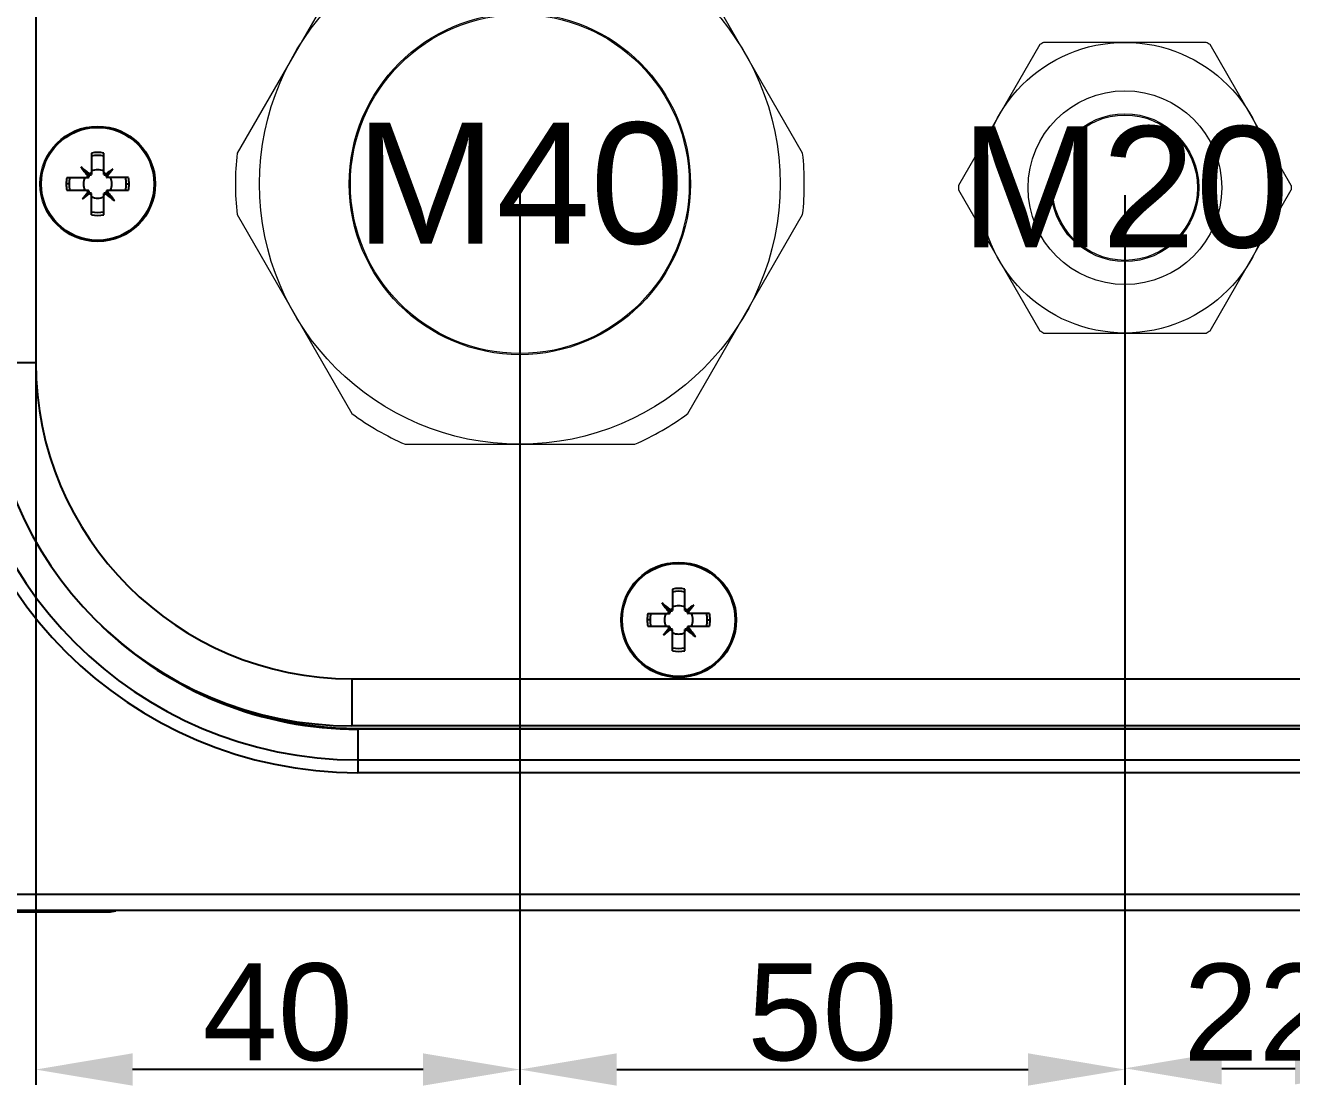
# Model space of a CAD drawing. Header units: millimetres. Extents: x 46697 to 52144, y 25488 to 34806.
# Drawn here: x 49496.5 to 49601.2, y 30669.7 to 30757.3 of the extents above; entities that cross this region are included whole.
import ezdxf

# ---------------------------------------------------------------- set-up
doc = ezdxf.new("R2010")
doc.units = ezdxf.units.MM
doc.layers.add('000-KOTIRANJE', color=254, linetype='Continuous', lineweight=5)
doc.layers.add('000-PI-Oprema', color=30, linetype='Continuous', lineweight=5)
doc.layers.add('000-PI-NO PLOT', color=6, linetype='Continuous', lineweight=5, plot=False)
doc.layers.add('000-PI-ORMAR', color=51, linetype='Continuous')
doc.layers.add('000-PI_TEXT_FRANC', color=7, linetype='Continuous')
doc.styles.get("Standard").update_dxf_attribs({"font": 'arial.ttf'})
doc.dimstyles.new('ISO-25-lb', dxfattribs={"dimtxt": 8, "dimasz": 8, "dimexe": 1.25, "dimexo": 0.625, "dimtad": 1, "dimdec": 1, "dimtxsty": 'Standard', "dimcen": 5, "dimadec": 0, "dimazin": 0, "dimtfac": 1, "dimtdec": 1, "dimtmove": 0, "dimatfit": 3, "dimfxl": 1, "dimarcsym": 0})

# ---------------------------------------------------------------- blocks, each defined once
blk = doc.blocks.new('NSYCRN325150_bottom')
at = {"layer": '000-PI-ORMAR'}
for p, q in [((49582.1, 30811.47), (49582.1, 30781.97)), ((49586.71, 30799.27), (49586.71, 30797.5)), ((49587.74, 30797.5), (49587.74, 30799.27)), ((49586.49, 30797.45), (49585.83, 30798.11)), ((49586.4, 30797.37), (49586.26, 30797.24)), ((49586.4, 30797.54), (49586.4, 30797.38)), ((49586.4, 30797.54), (49586.56, 30797.54)), ((49586.4, 30797.38), (49586.4, 30797.37)), ((49586.4, 30797.37), (49586.49, 30797.28)), ((49586.44, 30797.24), (49586.49, 30797.28)), ((49586.49, 30797.45), (49586.49, 30797.28)), ((49586.66, 30797.45), (49586.49, 30797.45)), ((49586.57, 30797.54), (49586.56, 30797.54)), ((49586.71, 30797.68), (49586.57, 30797.54)), ((49586.57, 30797.54), (49586.66, 30797.45)), ((49586.66, 30797.45), (49586.71, 30797.5)), ((49587.87, 30797.54), (49587.74, 30797.68)), ((49587.74, 30797.5), (49587.78, 30797.45)), ((49587.87, 30797.54), (49587.78, 30797.45)), ((49587.95, 30797.45), (49587.78, 30797.45)), ((49587.93, 30797.54), (49587.87, 30797.54)), ((49588.04, 30797.54), (49587.93, 30797.54)), ((49587.95, 30797.45), (49588.47, 30797.97)), ((49587.95, 30797.28), (49587.95, 30797.45)), ((49588.04, 30797.37), (49587.95, 30797.28)), ((49587.95, 30797.28), (49588, 30797.24)), ((49588.04, 30797.54), (49588.04, 30797.43)), ((49588.04, 30797.37), (49588.04, 30797.43)), ((49588.18, 30797.24), (49588.04, 30797.37)), ((49584.86, 30796.72), (49584.61, 30796.72)), ((49584.67, 30797.24), (49586.44, 30797.24)), ((49584.67, 30796.21), (49586.44, 30796.21)), ((49586.26, 30796.21), (49586.4, 30796.07)), ((49586.49, 30796.16), (49586.44, 30796.21)), ((49588, 30796.21), (49587.95, 30796.16)), ((49589.77, 30797.24), (49588, 30797.24)), ((49588, 30796.21), (49589.77, 30796.21)), ((49588.04, 30796.07), (49588.18, 30796.21)), ((49589.58, 30796.72), (49589.83, 30796.72)), ((49586.49, 30795.99), (49585.98, 30795.48)), ((49586.4, 30796.07), (49586.49, 30796.16)), ((49586.4, 30796.01), (49586.4, 30796.07)), ((49586.4, 30795.9), (49586.4, 30796.01)), ((49586.4, 30795.9), (49586.51, 30795.9)), ((49586.49, 30796.16), (49586.49, 30795.99)), ((49586.49, 30795.99), (49586.66, 30795.99)), ((49586.57, 30795.9), (49586.51, 30795.9)), ((49586.57, 30795.9), (49586.66, 30795.99)), ((49586.57, 30795.9), (49586.71, 30795.76)), ((49586.71, 30795.94), (49586.66, 30795.99)), ((49586.71, 30794.17), (49586.71, 30795.94)), ((49587.78, 30795.99), (49587.74, 30795.94)), ((49587.74, 30794.17), (49587.74, 30795.94)), ((49587.74, 30795.76), (49587.87, 30795.9)), ((49587.87, 30795.9), (49587.78, 30795.99)), ((49587.78, 30795.99), (49587.95, 30795.99)), ((49587.88, 30795.9), (49587.87, 30795.9)), ((49588.04, 30795.9), (49587.88, 30795.9)), ((49587.95, 30795.99), (49587.95, 30796.16)), ((49588.04, 30796.07), (49587.95, 30796.16)), ((49588.61, 30795.33), (49587.95, 30795.99)), ((49588.04, 30796.07), (49588.04, 30796.06)), ((49588.04, 30796.06), (49588.04, 30795.9)), ((49578.22, 30781.97), (49582.1, 30781.97)), ((49634.71, 30763.27), (49634.71, 30761.5)), ((49635.74, 30761.5), (49635.74, 30763.27)), ((49634.49, 30761.45), (49633.83, 30762.11)), ((49634.71, 30761.68), (49634.57, 30761.54)), ((49635.87, 30761.54), (49635.74, 30761.68)), ((49635.95, 30761.45), (49636.47, 30761.97)), ((49632.86, 30760.72), (49632.61, 30760.72)), ((49632.67, 30761.24), (49634.44, 30761.24)), ((49634.4, 30761.37), (49634.26, 30761.24)), ((49634.4, 30761.54), (49634.56, 30761.54)), ((49634.4, 30761.54), (49634.4, 30761.38)), ((49634.4, 30761.38), (49634.4, 30761.37)), ((49634.4, 30761.37), (49634.49, 30761.28)), ((49634.44, 30761.24), (49634.49, 30761.28)), ((49634.66, 30761.45), (49634.49, 30761.45)), ((49634.49, 30761.45), (49634.49, 30761.28)), ((49634.57, 30761.54), (49634.56, 30761.54)), ((49634.57, 30761.54), (49634.66, 30761.45)), ((49634.66, 30761.45), (49634.71, 30761.5)), ((49635.74, 30761.5), (49635.78, 30761.45)), ((49635.87, 30761.54), (49635.78, 30761.45)), ((49635.95, 30761.45), (49635.78, 30761.45)), ((49635.93, 30761.54), (49635.87, 30761.54)), ((49636.04, 30761.54), (49635.93, 30761.54)), ((49635.95, 30761.28), (49635.95, 30761.45)), ((49636.04, 30761.37), (49635.95, 30761.28)), ((49635.95, 30761.28), (49636, 30761.24)), ((49637.77, 30761.24), (49636, 30761.24)), ((49636.04, 30761.54), (49636.04, 30761.43)), ((49636.04, 30761.37), (49636.04, 30761.43)), ((49636.18, 30761.24), (49636.04, 30761.37)), ((49637.58, 30760.72), (49637.83, 30760.72)), ((49632.67, 30760.21), (49634.44, 30760.21)), ((49634.49, 30759.99), (49633.98, 30759.48)), ((49634.26, 30760.21), (49634.4, 30760.07)), ((49634.4, 30760.07), (49634.49, 30760.16)), ((49634.4, 30760.01), (49634.4, 30760.07)), ((49634.4, 30759.9), (49634.4, 30760.01)), ((49634.4, 30759.9), (49634.51, 30759.9)), ((49634.49, 30760.16), (49634.44, 30760.21)), ((49634.49, 30760.16), (49634.49, 30759.99)), ((49634.49, 30759.99), (49634.66, 30759.99)), ((49634.57, 30759.9), (49634.51, 30759.9)), ((49634.57, 30759.9), (49634.66, 30759.99)), ((49634.57, 30759.9), (49634.71, 30759.76)), ((49634.71, 30759.94), (49634.66, 30759.99)), ((49634.71, 30758.17), (49634.71, 30759.94)), ((49635.78, 30759.99), (49635.74, 30759.94)), ((49635.74, 30758.17), (49635.74, 30759.94)), ((49635.74, 30759.76), (49635.87, 30759.9)), ((49635.87, 30759.9), (49635.78, 30759.99)), ((49635.78, 30759.99), (49635.95, 30759.99)), ((49635.88, 30759.9), (49635.87, 30759.9)), ((49636.04, 30759.9), (49635.88, 30759.9)), ((49636, 30760.21), (49635.95, 30760.16)), ((49636.04, 30760.07), (49635.95, 30760.16)), ((49635.95, 30759.99), (49635.95, 30760.16)), ((49635.95, 30759.99), (49636.61, 30759.33)), ((49636, 30760.21), (49637.77, 30760.21)), ((49636.04, 30760.07), (49636.18, 30760.21)), ((49636.04, 30760.07), (49636.04, 30760.06)), ((49636.04, 30760.06), (49636.04, 30759.9)), ((49608.22, 30755.85), (49608.22, 30751.97)), ((49608.22, 30755.85), (49756.22, 30755.85)), ((49756.22, 30751.97), (49608.22, 30751.97)), ((49608.72, 30751.76), (49608.72, 30748.1)), ((49608.72, 30751.76), (49755.72, 30751.76)), ((49755.72, 30751.69), (49608.72, 30751.69)), ((49608.72, 30749.16), (49755.72, 30749.16)), ((49755.72, 30748.1), (49608.72, 30748.1)), ((49557.22, 30738.07), (49806.02, 30738.07)), ((49805.87, 30736.72), (49559.42, 30736.72)), ((49576.3, 30736.62), (49588.14, 30736.62))]:
    blk.add_line(p, q, dxfattribs=at)
for centre, radius in [((49587.22, 30796.72), 4.75), ((49587.22, 30796.72), 4.67), ((49635.22, 30760.72), 4.75), ((49635.22, 30760.72), 4.67)]:
    blk.add_circle(centre, radius, dxfattribs=at)
for centre, radius, start, end in [((49587.22, 30796.93), 2.39, 77.579, 102.421), ((49587.22, 30796.91), 2.17, 76.2841, 103.7159), ((49578.91, 30788.47), 11.87, 49.8549, 54.3133), ((49595.36, 30804.95), 11.73, 215.6598, 220.1721), ((49587.22, 30796.72), 1.17, 63.8852, 116.1148), ((49595.51, 30788.5), 11.8, 126.666, 129.9788), ((49578.92, 30805.07), 11.9, 320.0351, 323.3202), ((49587.02, 30796.72), 2.4, 167.5983, 179.9804), ((49587.02, 30796.72), 2.4, 180.0183, 192.4029), ((49587.04, 30796.72), 2.18, 166.2955, 179.9897), ((49587.04, 30796.72), 2.18, 180.0103, 193.7044), ((49587.22, 30796.72), 1.17, 153.8852, 206.1148), ((49587.22, 30796.72), 1.17, 333.8852, 26.1148), ((49587.4, 30796.72), 2.18, 0.0103, 13.7046), ((49587.4, 30796.72), 2.18, 346.2954, 359.9894), ((49587.42, 30796.72), 2.4, 0.0196, 12.4018), ((49587.42, 30796.72), 2.4, 347.5978, 359.9802), ((49595.51, 30788.37), 11.89, 140.0346, 143.3206), ((49578.93, 30804.94), 11.8, 306.6662, 309.9785), ((49587.22, 30796.72), 1.17, 243.8852, 296.1148), ((49595.53, 30804.96), 11.86, 229.8529, 234.3152), ((49579.08, 30788.49), 11.73, 35.6597, 40.1721), ((49587.22, 30796.53), 2.17, 256.286, 283.714), ((49587.22, 30796.51), 2.39, 257.5768, 282.4232), ((49608.72, 30782.22), 34.12, 180, 270), ((49608.72, 30782.22), 33.06, 180, 270), ((49608.22, 30781.97), 30, 180, 270), ((49608.22, 30781.97), 26.12, 180, 270), ((49635.22, 30760.93), 2.39, 77.579, 102.421), ((49635.22, 30760.91), 2.17, 76.2841, 103.7159), ((49626.91, 30752.47), 11.87, 49.8549, 54.3133), ((49643.36, 30768.95), 11.73, 215.6598, 220.1721), ((49635.22, 30760.72), 1.17, 63.8852, 116.1148), ((49643.51, 30752.5), 11.8, 126.666, 129.9788), ((49626.92, 30769.07), 11.9, 320.0351, 323.3202), ((49635.02, 30760.72), 2.4, 167.5983, 179.9804), ((49635.02, 30760.72), 2.4, 180.0183, 192.4029), ((49635.04, 30760.72), 2.18, 166.2955, 179.9897), ((49635.04, 30760.72), 2.18, 180.0103, 193.7044), ((49635.22, 30760.72), 1.17, 153.8852, 206.1148), ((49635.22, 30760.72), 1.17, 333.8852, 26.1148), ((49635.4, 30760.72), 2.18, 0.0103, 13.7046), ((49635.4, 30760.72), 2.18, 346.2954, 359.9894), ((49635.42, 30760.72), 2.4, 0.0196, 12.4018), ((49635.42, 30760.72), 2.4, 347.5978, 359.9802), ((49608.72, 30782.22), 30.53, 226.0952, 270), ((49643.51, 30752.37), 11.89, 140.0346, 143.3206), ((49626.93, 30768.94), 11.8, 306.6662, 309.9785), ((49635.22, 30760.72), 1.17, 243.8852, 296.1148), ((49643.53, 30768.96), 11.86, 229.8529, 234.3152), ((49627.08, 30752.49), 11.73, 35.6597, 40.1721), ((49635.22, 30760.53), 2.17, 256.286, 283.714), ((49635.22, 30760.51), 2.39, 257.5768, 282.4232), ((49608.72, 30782.22), 30.46, 242.0222, 270), ((49588.14, 30738.62), 2, 270, 286.5817)]:
    blk.add_arc(centre, radius, start, end, dxfattribs=at)
blk = doc.blocks.new('2_2411_851_28__01_0_in_2411_851_28__4')
at = {"layer": '000-PI-Oprema'}
for p, q in [((9.49, 21.5), (-9.49, 21.5)), ((-13.88, 18.97), (-23.36, 2.53)), ((23.36, 2.53), (13.88, 18.97)), ((-23.36, -2.53), (-13.88, -18.97)), ((13.88, -18.97), (23.36, -2.53)), ((-9.49, -21.5), (9.49, -21.5))]:
    blk.add_line(p, q, dxfattribs=at)
for radius in [21.5, 14.1, 14]:
    blk.add_circle((0, 0), radius, dxfattribs=at)
for start, end in [(113.8094, 126.1906), (53.8094, 66.1906), (173.8094, 186.1906), (353.8094, 6.1906), (233.8094, 246.1906), (293.8094, 306.1906)]:
    blk.add_arc((0, 0), 23.5, start, end, dxfattribs=at)
blk = doc.blocks.new('*U209')
blk.add_blockref('2_2411_851_28__01_0_in_2411_851_28__4', (0, 0))
blk = doc.blocks.new('*U210')
at = {"layer": '000-PI-Oprema', "color": 0, "linetype": 'ByBlock', "lineweight": -2, "transparency": 16777216}
blk.add_blockref('*U209', (0, 0), dxfattribs=at)
blk = doc.blocks.new('M20_2411.621')
at = {"layer": '000-PI-Oprema'}
for p, q in [((49693.64, 36395.64), (49680.21, 36395.64)), ((49679.89, 36395.45), (49673.18, 36383.83)), ((49700.67, 36383.83), (49693.96, 36395.45)), ((49673.18, 36383.45), (49679.89, 36371.83)), ((49693.96, 36371.83), (49700.67, 36383.45)), ((49680.21, 36371.64), (49693.64, 36371.64))]:
    blk.add_line(p, q, dxfattribs=at)
for radius in [12, 8, 6.1, 6]:
    blk.add_circle((49686.93, 36383.64), radius, dxfattribs=at)
for start, end in [(119.2229, 120.7771), (59.2229, 60.7771), (179.2229, 180.7771), (359.2229, 0.7771), (239.2229, 240.7771), (299.2229, 300.7771)]:
    blk.add_arc((49686.93, 36383.64), 13.75, start, end, dxfattribs=at)
blk = doc.blocks.new('*U207')
at = {"layer": '000-PI_TEXT_FRANC', "color": 7}
blk.add_blockref('M20_2411.621', (-49686.93, -36383.64), dxfattribs=at)
blk = doc.blocks.new('*U208')
at = {"layer": '000-PI_TEXT_FRANC', "color": 0, "linetype": 'ByBlock', "lineweight": -2, "transparency": 16777216}
blk.add_blockref('*U207', (0, 0), dxfattribs=at)
blk = doc.blocks.new('*D211')
at = {"layer": '000-KOTIRANJE', "color": 0, "linetype": 'Continuous', "lineweight": -2, "ltscale": 0.25, "transparency": 16777216}
for p, q in [((49497.4, 30743.55), (49497.4, 30669.79)), ((49537.4, 30743.55), (49537.4, 30669.79)), ((49529.4, 30671.04), (49505.4, 30671.04))]:
    blk.add_line(p, q, dxfattribs=at)
at = {"layer": '000-KOTIRANJE', "color": 0, "ltscale": 0.25, "transparency": 16777216}
for points in [[(49505.4, 30672.38), (49505.4, 30669.71), (49497.4, 30671.04)], [(49529.4, 30672.38), (49529.4, 30669.71), (49537.4, 30671.04)]]:
    blk.add_solid(points, dxfattribs=at)
at = {"layer": 'Defpoints', "color": 0, "ltscale": 0.25, "transparency": 16777216}
for p in [(49497.4, 30744.17), (49537.4, 30744.17), (49497.4, 30671.04)]:
    blk.add_point(p, dxfattribs=at)
at = {"layer": '000-KOTIRANJE', "color": 0, "ltscale": 0.25, "transparency": 16777216, "insert": (49517.4, 30675.75), "char_height": 8, "attachment_point": 5}
blk.add_mtext('40', dxfattribs=at)
blk = doc.blocks.new('*D212')
at = {"layer": '000-KOTIRANJE', "color": 0, "linetype": 'Continuous', "lineweight": -2, "ltscale": 0.25, "transparency": 16777216}
for p, q in [((49537.4, 30743.55), (49537.4, 30669.79)), ((49587.39, 30743.23), (49587.39, 30669.79)), ((49545.4, 30671.04), (49579.39, 30671.04))]:
    blk.add_line(p, q, dxfattribs=at)
at = {"layer": '000-KOTIRANJE', "color": 0, "ltscale": 0.25, "transparency": 16777216}
for points in [[(49545.4, 30672.38), (49545.4, 30669.71), (49537.4, 30671.04)], [(49579.39, 30672.38), (49579.39, 30669.71), (49587.39, 30671.04)]]:
    blk.add_solid(points, dxfattribs=at)
at = {"layer": 'Defpoints', "color": 0, "ltscale": 0.25, "transparency": 16777216}
for p in [(49537.4, 30744.17), (49587.39, 30743.86), (49587.39, 30671.04)]:
    blk.add_point(p, dxfattribs=at)
at = {"layer": '000-KOTIRANJE', "color": 0, "ltscale": 0.25, "transparency": 16777216, "insert": (49562.4, 30675.75), "char_height": 8, "attachment_point": 5}
blk.add_mtext('50', dxfattribs=at)
blk = doc.blocks.new('*D378')
at = {"layer": '000-KOTIRANJE', "color": 0, "linetype": 'Continuous', "lineweight": -2, "ltscale": 0.25, "transparency": 16777216}
for p, q in [((49587.39, 30743.23), (49587.39, 30669.89)), ((49609.44, 30723.52), (49609.44, 30669.89)), ((49595.39, 30671.14), (49601.44, 30671.14))]:
    blk.add_line(p, q, dxfattribs=at)
at = {"layer": '000-KOTIRANJE', "color": 0, "ltscale": 0.25, "transparency": 16777216}
for points in [[(49595.39, 30672.48), (49595.39, 30669.81), (49587.39, 30671.14)], [(49601.44, 30672.48), (49601.44, 30669.81), (49609.44, 30671.14)]]:
    blk.add_solid(points, dxfattribs=at)
at = {"layer": 'Defpoints', "color": 0, "ltscale": 0.25, "transparency": 16777216}
for p in [(49587.39, 30743.86), (49609.44, 30724.14), (49609.44, 30671.14)]:
    blk.add_point(p, dxfattribs=at)
at = {"layer": '000-KOTIRANJE', "color": 0, "ltscale": 0.25, "transparency": 16777216, "insert": (49598.42, 30675.78), "char_height": 8, "attachment_point": 5}
blk.add_mtext('22', dxfattribs=at)

msp = doc.modelspace()

# ---------------------------------------------------------------- block references
at = {"layer": '000-PI-Oprema', "color": 7}
msp.add_blockref('*U210', (49537.4, 30744.17), dxfattribs=at)
at = {"layer": '000-PI-ORMAR'}
msp.add_blockref('NSYCRN325150_bottom', (-84.7, -52.55), dxfattribs=at)
at = {"layer": '000-PI_TEXT_FRANC', "color": 7}
msp.add_blockref('*U208', (49587.39, 30743.86), dxfattribs=at)

# ---------------------------------------------------------------- texts
at = {"layer": '000-PI-NO PLOT', "ltscale": 0.25, "char_height": 10, "attachment_point": 5}
for s, insert in [('\\pxqc;{\\fArial|b0|i0|c238|p34;M40}', (49537.4, 30744.17)), ('\\pxqc;{\\fArial|b0|i0|c238|p34;M20}', (49587.39, 30743.86))]:
    msp.add_mtext_dynamic_manual_height_columns(s, width=52.4265, gutter_width=12.5, heights=[0], dxfattribs=dict(at, insert=insert))

# ---------------------------------------------------------------- dimensions: what is measured, and where the dimension line sits
at = {"layer": '000-KOTIRANJE', "ltscale": 0.25}
for base, p1, p2, picture, middle in [((49497.4, 30671.04), (49537.4, 30744.17), (49497.4, 30744.17), '*D211', (49517.4, 30675.75)), ((49587.39, 30671.04), (49537.4, 30744.17), (49587.39, 30743.86), '*D212', (49562.4, 30675.75)), ((49609.4436, 30671.1431), (49587.3949, 30743.8582), (49609.4436, 30724.1447), '*D378', (49598.4193, 30675.7845))]:
    dim = msp.add_linear_dim(base=base, p1=p1, p2=p2, dimstyle='ISO-25-lb', dxfattribs=at)
    dim.commit()
    dim.dimension.update_dxf_attribs({"geometry": picture, "text_midpoint": middle})

doc.saveas('drawing.dxf')
